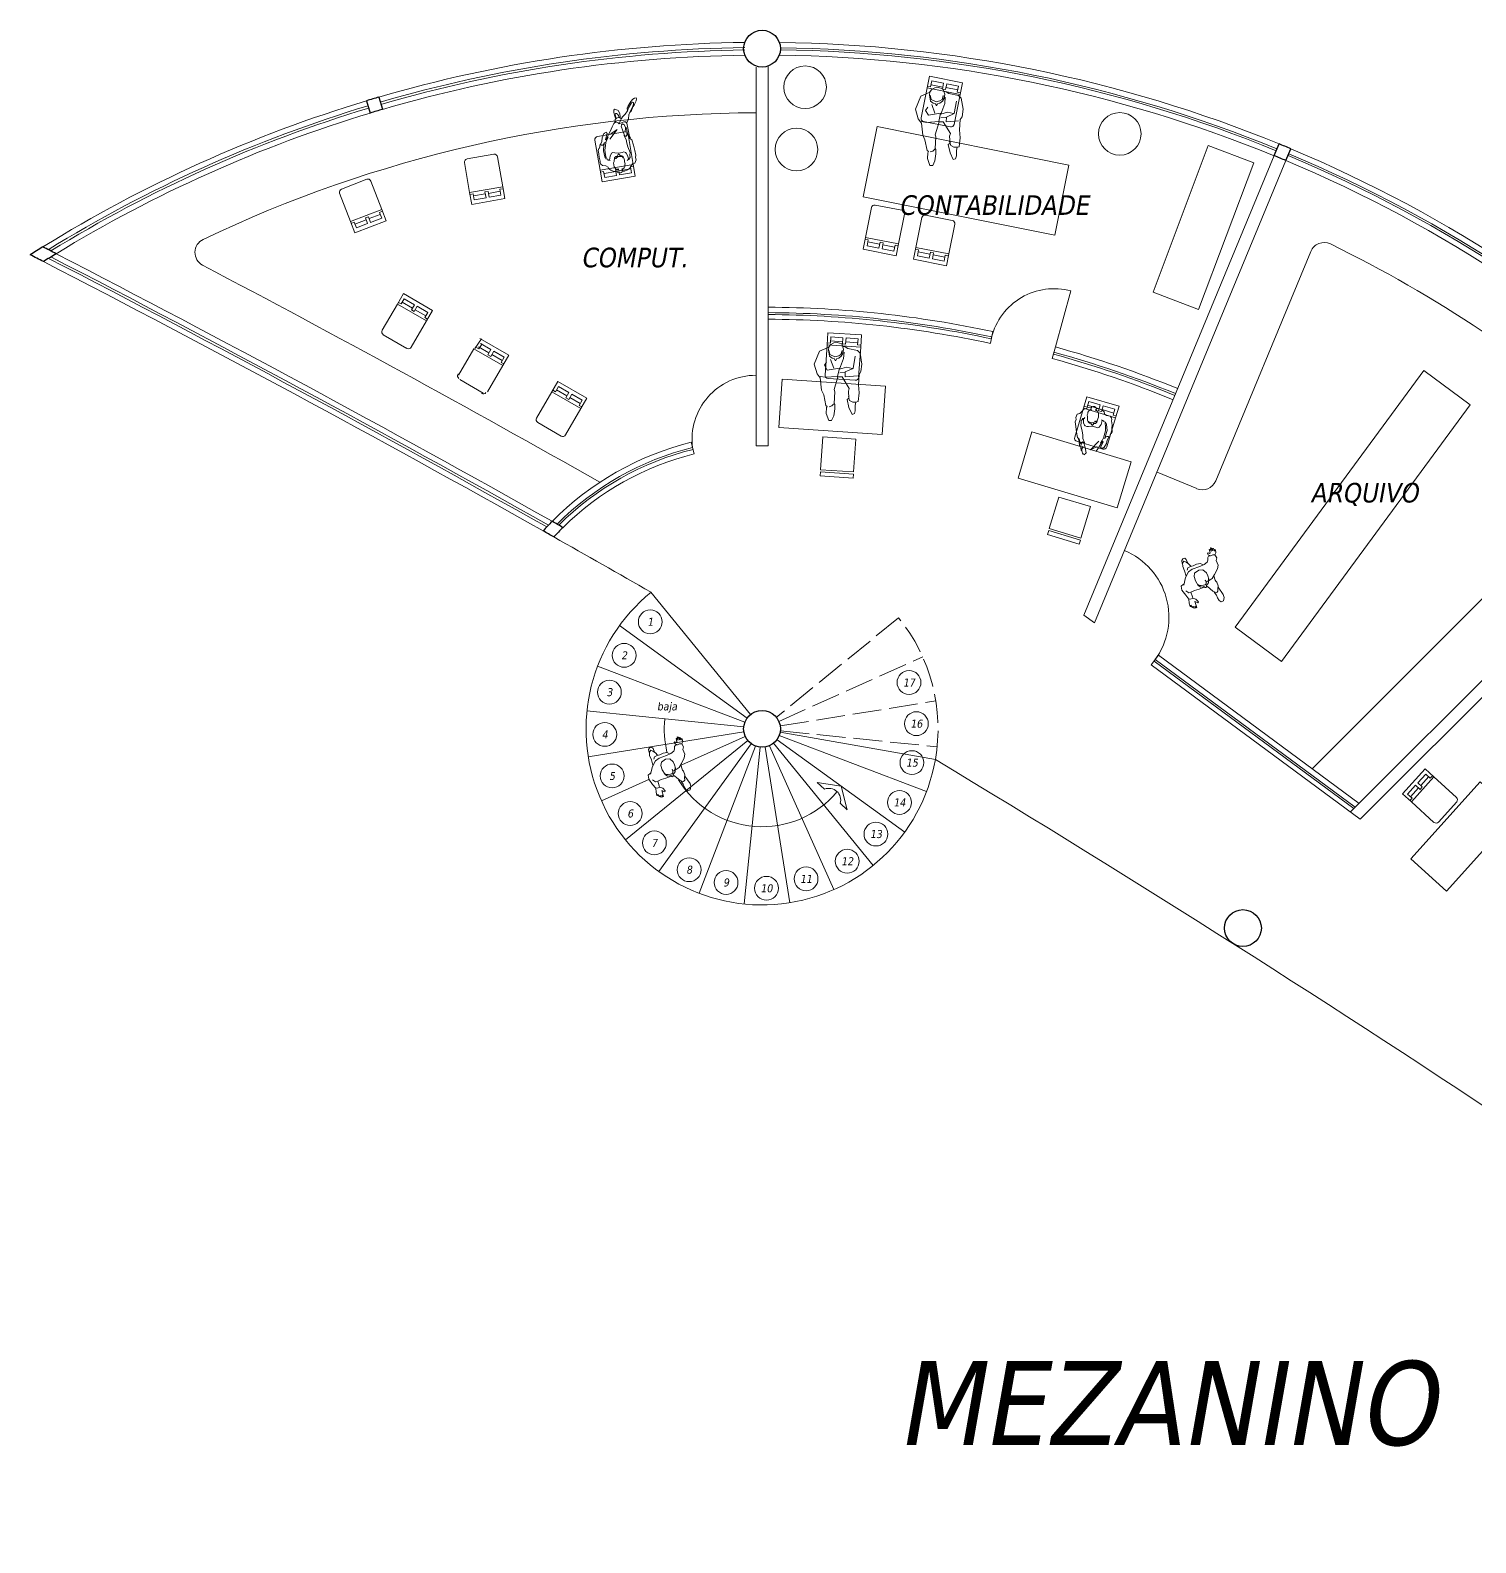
# Model space of a CAD drawing. Header units: millimetres. Extents: x 262 to 370, y -104 to 114.
# Drawn here: x 306.47 to 324.54, y -14.23 to 4.68 of the extents above; entities that cross this region are included whole.
import ezdxf
from ezdxf.enums import TextEntityAlignment as Align

# ---------------------------------------------------------------- set-up
doc = ezdxf.new("R2010")
doc.units = ezdxf.units.MM
doc.header["$LTSCALE"] = 0.1
doc.linetypes.add('ACAD_ISO02W100', pattern=[15, 12, -3])
doc.layers.get('0').update_dxf_attribs({"lineweight": 9})
for name, color, linetype, lineweight in [('detalles', 2, 'Continuous', 9), ('letreros y cotas', 6, 'Continuous', 13), ('mobiliario', 3, 'Continuous', 13), ('muros', 4, 'Continuous', 30), ('PROYECCIONES', 7, 'ACAD_ISO02W100', 5)]:
    doc.layers.add(name, color=color, linetype=linetype, lineweight=lineweight)
doc.styles.get("Standard").update_dxf_attribs({"font": 'tahoma.ttf', "oblique": 10, "height": 0.35})

# ---------------------------------------------------------------- blocks, each defined once
blk = doc.blocks.new('personasp13')
for points in [[(0.082, -0.064), (0.128, -0.056), (0.175, -0.025), (0.238, 0.027), (0.266, 0.061), (0.269, 0.126), (0.29, 0.154), (0.286, 0.197), (0.307, 0.212), (0.319, 0.25), (0.312, 0.257), (0.298, 0.239), (0.302, 0.275), (0.293, 0.282), (0.283, 0.251), (0.281, 0.293), (0.271, 0.298), (0.264, 0.257), (0.26, 0.286), (0.25, 0.286), (0.242, 0.246), (0.23, 0.243), (0.218, 0.257), (0.207, 0.253), (0.211, 0.234), (0.231, 0.21), (0.207, 0.215), (0.19, 0.203), (0.175, 0.176), (0.156, 0.155), (0.111, 0.147), (0.051, 0.147), (-0.048, 0.155), (-0.103, 0.148), (-0.168, 0.097), (-0.23, 0.022), (-0.226, 0.035), (-0.264, 0.023), (-0.278, -0.026), (-0.261, -0.104), (-0.247, -0.164), (-0.264, -0.21), (-0.273, -0.253), (-0.261, -0.263), (-0.255, -0.241), (-0.252, -0.277), (-0.24, -0.28), (-0.238, -0.268), (-0.235, -0.294), (-0.221, -0.297), (-0.216, -0.275), (-0.211, -0.299), (-0.201, -0.299), (-0.192, -0.224), (-0.182, -0.234), (-0.165, -0.255), (-0.153, -0.246), (-0.168, -0.203), (-0.197, -0.174), (-0.195, -0.155), (-0.187, -0.097), (-0.139, -0.097), (-0.079, -0.107), (-0.009, -0.113)], [(-0.05, 0.197), (-0.06, 0.236), (-0.079, 0.267), (-0.099, 0.291), (-0.125, 0.275), (-0.141, 0.238), (-0.144, 0.178), (-0.154, 0.111)], [(-0.065, 0.25), (-0.063, 0.299), (-0.074, 0.32), (-0.098, 0.325), (-0.12, 0.31), (-0.13, 0.274)], [(0.096, 0.15), (0.074, 0.176), (0.027, 0.19), (-0.019, 0.191), (-0.053, 0.197), (-0.091, 0.197), (-0.111, 0.171)], [(0.231, 0.209), (0.259, 0.207), (0.284, 0.197)], [(-0.249, -0.159), (-0.231, -0.172), (-0.202, -0.174)], [(-0.185, -0.097), (-0.214, -0.09), (-0.237, -0.054)], [(0.082, -0.041), (0.067, -0.063), (0.051, -0.064), (0.043, -0.056), (0.041, -0.036), (0.038, -0.064), (0.029, -0.083), (0.014, -0.088), (-0.005, -0.083), (-0.033, -0.075), (-0.057, -0.064), (-0.067, -0.045)], [(0.024, -0.121), (0.031, -0.123), (0.048, -0.16), (0.067, -0.203), (0.087, -0.225), (0.103, -0.239), (0.123, -0.231), (0.135, -0.201), (0.154, -0.169), (0.158, -0.121), (0.152, -0.105), (0.154, -0.09), (0.161, -0.037)], [(0.147, -0.186), (0.166, -0.296), (0.158, -0.335), (0.134, -0.368), (0.103, -0.368), (0.087, -0.339), (0.082, -0.304), (0.084, -0.267), (0.077, -0.222)]]:
    blk.add_lwpolyline(points)
blk.add_lwpolyline([(0.01, -0.127), (0.019, -0.118), (0.024, -0.102), (0.062, -0.086), (0.084, -0.045), (0.092, -0.001), (0.092, 0.04), (0.069, 0.091), (0.019, 0.11), (-0.043, 0.098), (-0.066, 0.065), (-0.074, 0.006), (-0.067, -0.059), (-0.049, -0.092), (-0.02, -0.099), (-0.009, -0.103), (-0.001, -0.12)], close=True)
blk = doc.blocks.new('personasp26')
at = {"color": 0, "linetype": 'ByBlock'}
for p, q in [((0.203, 0.214), (0.195, 0.204)), ((0.195, 0.204), (0.196, 0.186)), ((0.042, 0.028), (0.05, 0.005)), ((0.196, 0.186), (0.205, 0.173)), ((0.053, -0.018), (0.048, -0.041)), ((0.301, -0.092), (0.293, -0.1)), ((0.293, -0.1), (0.293, -0.11)), ((0.293, -0.11), (0.303, -0.119)), ((0.303, -0.119), (0.313, -0.121)), ((0.365, -0.103), (0.344, -0.101)), ((0.378, -0.108), (0.365, -0.103)), ((0.391, -0.106), (0.378, -0.108)), ((0.404, -0.106), (0.391, -0.106))]:
    blk.add_line(p, q, dxfattribs=at)
for points in [[(-0.141, 0.028), (-0.137, 0.072), (-0.124, 0.101), (-0.105, 0.126), (-0.088, 0.131), (-0.082, 0.131), (-0.065, 0.16), (-0.059, 0.204), (-0.041, 0.224), (-0.034, 0.224), (-0.02, 0.231), (-0.005, 0.227), (0.047, 0.24), (0.088, 0.24), (0.131, 0.249), (0.155, 0.24), (0.159, 0.231), (0.205, 0.221), (0.213, 0.209), (0.241, 0.196), (0.285, 0.19), (0.34, 0.165), (0.337, 0.159), (0.347, 0.152), (0.349, 0.144), (0.354, 0.134), (0.347, 0.129), (0.34, 0.129), (0.339, 0.123), (0.265, 0.149), (0.26, 0.144), (0.295, 0.119), (0.286, 0.116), (0.252, 0.136), (0.227, 0.145), (0.221, 0.165), (0.211, 0.173), (0.208, 0.167), (0.149, 0.18), (0.123, 0.183), (0.049, 0.17), (0.033, 0.163), (0.031, 0.152), (0.021, 0.155), (0.015, 0.131), (0.003, 0.134), (0.003, 0.114), (-0.003, 0.103)], [(0.005, 0.111), (0.054, 0.103), (0.088, 0.083), (0.098, 0.067), (0.092, 0.039), (0.087, -0.007), (0.092, -0.051), (0.097, -0.074), (0.09, -0.093), (0.08, -0.101), (0.052, -0.116), (0.025, -0.121), (0.003, -0.124)], [(0.026, -0.062), (0.039, -0.051), (0.043, -0.029), (0.044, -0.002), (0.029, 0.021), (0.015, 0.026), (0.021, 0.028), (0.025, 0.039), (0.015, 0.047)], [(0.033, 0.154), (0.074, 0.16), (0.129, 0.163), (0.188, 0.152), (0.223, 0.149)], [(0.299, 0.123), (0.36, 0.088), (0.416, 0.06), (0.457, 0.036), (0.476, 0.011), (0.466, -0.018), (0.452, -0.029), (0.466, -0.067), (0.475, -0.092), (0.47, -0.111), (0.455, -0.128), (0.414, -0.133), (0.37, -0.139), (0.286, -0.152), (0.265, -0.162)], [(0.265, 0.095), (0.38, -0.002), (0.331, 0.08)], [(0.517, -0.054), (0.529, -0.039), (0.529, -0.025), (0.525, 0), (0.509, 0.018), (0.481, 0.023), (0.471, 0.021)], [(0.532, -0.033), (0.556, -0.028), (0.574, -0.016), (0.581, -0.005), (0.581, 0.008), (0.565, 0.015), (0.537, 0.008), (0.524, 0.003)], [(0.525, 0.01), (0.563, 0.023), (0.601, 0.031), (0.624, 0.029), (0.635, 0.02), (0.633, 0.003), (0.619, -0.025), (0.581, -0.044), (0.532, -0.047)], [(-0.013, -0.108), (-0.003, -0.116), (0, -0.134), (0.011, -0.134), (0.026, -0.149), (0.052, -0.146), (0.088, -0.149), (0.157, -0.124), (0.205, -0.113), (0.25, -0.11), (0.298, -0.085), (0.316, -0.087), (0.36, -0.07), (0.422, -0.052), (0.43, -0.057), (0.439, -0.057), (0.44, -0.065), (0.45, -0.07), (0.439, -0.083), (0.444, -0.09), (0.404, -0.106), (0.401, -0.116), (0.368, -0.124), (0.34, -0.124), (0.326, -0.121), (0.316, -0.126), (0.304, -0.136), (0.26, -0.154), (0.242, -0.177), (0.177, -0.195), (0.108, -0.211), (0.049, -0.222), (0.02, -0.214), (-0.007, -0.221), (-0.049, -0.204), (-0.057, -0.173), (-0.085, -0.15), (-0.111, -0.133), (-0.129, -0.106), (-0.142, -0.069), (-0.142, -0.046)], [(0.455, -0.031), (0.47, -0.038), (0.493, -0.051), (0.516, -0.061), (0.538, -0.075), (0.57, -0.111), (0.607, -0.144), (0.643, -0.157), (0.707, -0.196), (0.714, -0.211), (0.707, -0.221), (0.689, -0.222), (0.653, -0.206), (0.624, -0.188), (0.592, -0.172), (0.556, -0.155), (0.509, -0.15), (0.486, -0.142), (0.458, -0.128)], [(0.614, -0.142), (0.64, -0.141), (0.671, -0.152), (0.702, -0.177), (0.723, -0.19), (0.75, -0.214), (0.764, -0.236), (0.766, -0.257), (0.753, -0.26), (0.728, -0.255), (0.697, -0.24), (0.676, -0.229), (0.653, -0.213), (0.612, -0.191), (0.597, -0.185), (0.591, -0.173)]]:
    blk.add_lwpolyline(points, dxfattribs=at)
blk.add_lwpolyline([(0.072, -0.002), (0.062, 0.005), (0.051, 0.01), (0.046, 0.031), (0.029, 0.046), (-0.015, 0.056), (-0.034, 0.062), (-0.057, 0.059), (-0.085, 0.057), (-0.106, 0.042), (-0.116, 0.028), (-0.118, 0.011), (-0.121, 0.023), (-0.137, 0.026), (-0.151, 0.018), (-0.162, -0.002), (-0.162, -0.02), (-0.157, -0.033), (-0.142, -0.041), (-0.123, -0.043), (-0.115, -0.033), (-0.115, -0.049), (-0.101, -0.065), (-0.083, -0.075), (-0.065, -0.075), (-0.051, -0.08), (-0.025, -0.075), (-0.005, -0.074), (0.021, -0.069), (0.036, -0.061), (0.051, -0.044), (0.054, -0.023), (0.061, -0.019), (0.072, -0.007)], close=True, dxfattribs=at)
blk = doc.blocks.new('personasp34')
at = {"color": 0, "linetype": 'ByBlock'}
for p, q in [((-0.285, 0.094), (-0.259, 0.214)), ((-0.259, 0.214), (-0.224, 0.249)), ((-0.224, 0.249), (-0.087, 0.271)), ((-0.087, 0.271), (0.006, 0.258)), ((0.006, 0.258), (0.041, 0.236)), ((0.041, 0.236), (0.169, 0.227)), ((0.169, 0.227), (0.271, 0.236)), ((0.271, 0.236), (0.381, 0.222)), ((0.381, 0.222), (0.386, 0.196)), ((0.386, 0.196), (0.43, 0.187)), ((-0.36, -0.038), (-0.343, 0.019)), ((-0.303, 0.059), (-0.31, 0.034)), ((-0.303, 0.059), (-0.285, 0.094)), ((-0.258, 0.022), (-0.219, 0.017)), ((-0.209, 0.008), (-0.258, 0.022)), ((-0.157, 0.041), (-0.238, 0.047)), ((-0.219, 0.017), (-0.214, 0.027)), ((-0.192, -0.018), (-0.209, 0.008)), ((0.218, 0.112), (0.072, 0.024)), ((0.072, 0.024), (0.072, -0.029)), ((0.249, 0.103), (0.218, 0.112)), ((0.337, 0.108), (0.249, 0.103)), ((0.355, 0.085), (0.337, 0.108)), ((0.456, 0.108), (0.355, 0.085)), ((0.43, 0.187), (0.496, 0.187)), ((0.54, 0.147), (0.456, 0.108)), ((0.496, 0.187), (0.531, 0.178)), ((0.531, 0.178), (0.54, 0.147)), ((-0.356, -0.082), (-0.36, -0.038)), ((-0.334, -0.118), (-0.356, -0.082)), ((-0.303, -0.144), (-0.334, -0.118)), ((-0.25, -0.259), (-0.297, -0.152)), ((-0.262, -0.142), (-0.209, -0.129)), ((-0.209, -0.129), (-0.178, -0.067)), ((-0.178, -0.067), (-0.192, -0.018)), ((0.072, -0.029), (0.231, -0.078)), ((0.231, -0.078), (0.258, -0.069)), ((0.258, -0.069), (0.403, -0.078)), ((0.43, -0.18), (0.297, -0.206)), ((0.403, -0.078), (0.417, -0.069)), ((0.412, -0.083), (0.435, -0.106)), ((0.417, -0.069), (0.469, -0.069)), ((0.443, -0.162), (0.43, -0.18)), ((0.435, -0.106), (0.445, -0.141)), ((0.456, -0.171), (0.443, -0.162)), ((0.527, -0.175), (0.456, -0.171)), ((0.469, -0.069), (0.558, -0.082)), ((0.615, -0.144), (0.527, -0.175)), ((0.558, -0.082), (0.615, -0.109)), ((0.615, -0.109), (0.615, -0.144)), ((-0.087, -0.325), (-0.25, -0.259)), ((0.032, -0.29), (-0.087, -0.325)), ((0.085, -0.25), (0.032, -0.29)), ((0.236, -0.233), (0.085, -0.25)), ((0.297, -0.206), (0.236, -0.233))]:
    blk.add_line(p, q, dxfattribs=at)
for points in [[(0.059, 0.214), (0.072, 0.059), (0.01, 0.063), (-0.034, 0.161), (-0.188, 0.187)], [(0.386, 0.191), (0.386, 0.156), (0.368, 0.116), (0.315, 0.103)], [(-0.034, 0.152), (-0.051, 0.077), (-0.027, -0.009), (-0.157, 0.041)], [(0.015, 0.055), (0.019, -0.007)], [(-0.147, -0.121), (-0.037, -0.082)], [(-0.113, -0.171), (-0.073, -0.197), (-0.012, -0.162), (-0.037, -0.01), (0.068, -0.034), (0.077, -0.188), (0.068, -0.25)]]:
    blk.add_lwpolyline(points, dxfattribs=at)
at = {"color": 0, "linetype": 'ByBlock', "flags": 128}
blk.add_lwpolyline([(-0.303, -0.144), (-0.263, -0.147), (-0.188, -0.136), (-0.163, -0.103), (-0.153, -0.072), (-0.135, -0.063), (-0.135, -0.057), (-0.154, -0.047), (-0.163, -0.019), (-0.187, 0.013), (-0.221, 0.033), (-0.277, 0.041), (-0.343, 0.019)], dxfattribs=at)

msp = doc.modelspace()

# ---------------------------------------------------------------- linework, layer by layer
at = {"layer": 'detalles', "ltscale": 0.5}
for p, q in [((315.547, -0.516), (315.547, 4.215)), ((315.697, -0.516), (315.697, 4.228)), ((319.646, -2.632), (322.023, 3.108)), ((319.778, -2.73), (322.171, 3.046)), ((322.978, -5.093), (327.427, -0.644)), ((323.1, -5.184), (327.534, -0.75))]:
    msp.add_line(p, q, dxfattribs=at)
at = {"layer": 'detalles'}
for p, q in [((318.508, 0.909), (318.476, 0.763)), ((314.737, -0.473), (314.773, -0.619)), ((314.234, -2.348), (315.477, -3.876)), ((319.646, -2.632), (319.778, -2.73)), ((319.646, -2.632), (319.778, -2.73)), ((313.84, -2.765), (315.436, -3.92)), ((320.576, -3.133), (320.487, -3.254)), ((320.576, -3.133), (323.085, -4.986)), ((315.407, -3.973), (313.567, -3.271)), ((320.487, -3.254), (323.1, -5.184)), ((315.394, -4.031), (313.434, -3.829)), ((315.395, -4.091), (313.45, -4.403)), ((315.412, -4.149), (314.621, -4.503)), ((315.837, -4.137), (317.678, -4.839)), ((317.789, -4.438), (315.849, -4.095)), ((315.444, -4.2), (313.915, -5.443)), ((315.487, -4.241), (314.333, -5.837)), ((315.54, -4.27), (314.838, -6.11)), ((315.599, -4.284), (315.397, -6.243)), ((315.659, -4.282), (315.971, -6.227)), ((315.716, -4.265), (316.521, -6.063)), ((317.01, -5.762), (315.767, -4.233)), ((317.405, -5.344), (315.809, -4.19)), ((314.215, -4.685), (313.614, -4.954))]:
    msp.add_line(p, q, dxfattribs=at)
at = {"layer": 'detalles', "ltscale": 0.3}
msp.add_line((319.249, 0.573), (319.289, 0.718), dxfattribs=at)
at = {"layer": 'detalles'}
for centre, radius, start, end in [((315.622, -12.555), 17.08, 90.7251, 106.2855), ((315.622, -12.555), 16.92, 90.7285, 106.2829), ((315.622, -12.555), 17.08, 106.8222, 121.7583), ((315.622, -12.555), 16.92, 106.8247, 121.4324), ((218.8, -168.708), 191.79, 60.62237, 62.74186), ((218.8, -168.708), 191.95, 60.61045, 62.71318), ((319.269, 0.646), 0.8, 74.5569, 166.2307), ((315.547, -0.436), 0.8, 90, 187.5328), ((315.622, -4.055), 3.689, 103.8783, 135.3326), ((315.622, -4.055), 3.539, 103.8783, 134.6693), ((218.8, -168.708), 191.79, 60.1588, 60.57638), ((319.808, -2.659), 0.9, 323.5428, 67.5), ((315.622, -4.055), 2.2, 129.115, 349.9708), ((218.8, -168.708), 191.79, 53.65649, 58.92698)]:
    msp.add_arc(centre, radius, start, end, dxfattribs=at)
at = {"layer": 'detalles', "ltscale": 0.1}
for radius, start, end in [(16.92, 67.7709, 89.2715), (17.08, 67.7684, 89.2749), (16.92, 45.7285, 67.2291), (17.08, 45.7251, 67.2316), (13.77, 77.9044, 89.6879), (13.62, 77.9044, 89.6845), (13.62, 67.8365, 74.5569), (13.77, 67.8329, 74.5569)]:
    msp.add_arc((315.622, -12.555), radius, start, end, dxfattribs=at)
at = {"layer": 'letreros y cotas'}
for centre in [(314.225, -2.717), (313.899, -3.136), (317.459, -3.476), (313.714, -3.596), (317.551, -3.99), (313.656, -4.124), (317.496, -4.477), (313.748, -4.643), (317.34, -4.974), (313.974, -5.112), (317.046, -5.369), (314.276, -5.48), (314.711, -5.815), (316.687, -5.709), (315.172, -5.974), (316.172, -5.929), (315.678, -6.047)]:
    msp.add_circle(centre, 0.149, dxfattribs=at)
at = {"layer": 'mobiliario'}
for p, q in [((317.685, 3.954), (317.715, 4.101)), ((317.729, 3.97), (317.69, 3.978)), ((317.715, 4.101), (318.127, 4.019)), ((317.729, 3.97), (317.744, 4.044)), ((317.734, 3.995), (317.882, 3.966)), ((317.744, 4.044), (317.891, 4.015)), ((317.877, 3.941), (317.891, 4.015)), ((317.916, 3.933), (317.931, 4.007)), ((317.931, 4.007), (318.078, 3.978)), ((318.063, 3.903), (318.078, 3.978)), ((318.097, 3.872), (318.127, 4.019)), ((317.685, 3.954), (317.611, 3.581)), ((318.097, 3.872), (317.685, 3.954)), ((317.877, 3.941), (317.916, 3.933)), ((317.916, 3.933), (317.877, 3.941)), ((317.921, 3.958), (318.068, 3.929)), ((318.023, 3.499), (318.097, 3.872)), ((318.063, 3.903), (318.102, 3.895)), ((313.901, 3.406), (313.566, 3.348)), ((317.642, 3.534), (317.976, 3.468)), ((313.534, 3.302), (313.599, 2.927)), ((314.012, 2.999), (313.947, 3.373)), ((312.27, 3.126), (311.935, 3.068)), ((312.381, 2.719), (312.316, 3.093)), ((311.902, 3.021), (311.967, 2.647)), ((313.599, 2.927), (314.012, 2.999)), ((313.599, 2.927), (313.624, 2.779)), ((313.642, 2.91), (313.603, 2.903)), ((314.038, 2.851), (313.624, 2.779)), ((313.642, 2.91), (313.655, 2.836)), ((313.794, 2.91), (313.647, 2.885)), ((313.803, 2.861), (313.655, 2.836)), ((313.829, 2.943), (313.79, 2.936)), ((313.79, 2.936), (313.829, 2.943)), ((313.79, 2.936), (313.803, 2.861)), ((313.829, 2.943), (313.842, 2.868)), ((313.982, 2.943), (313.834, 2.917)), ((313.99, 2.894), (313.842, 2.868)), ((313.977, 2.968), (314.017, 2.975)), ((313.977, 2.968), (313.99, 2.894)), ((314.012, 2.999), (314.038, 2.851)), ((310.682, 2.813), (310.364, 2.691)), ((310.87, 2.435), (310.734, 2.79)), ((311.967, 2.647), (312.381, 2.719)), ((311.967, 2.647), (311.993, 2.499)), ((312.159, 2.656), (312.198, 2.662)), ((312.198, 2.662), (312.159, 2.656)), ((312.159, 2.656), (312.172, 2.581)), ((312.198, 2.662), (312.211, 2.588)), ((312.35, 2.663), (312.203, 2.637)), ((312.346, 2.688), (312.385, 2.695)), ((312.346, 2.688), (312.359, 2.613)), ((312.381, 2.719), (312.407, 2.571)), ((310.341, 2.64), (310.477, 2.285)), ((312.011, 2.63), (311.972, 2.623)), ((312.407, 2.571), (311.993, 2.499)), ((312.011, 2.63), (312.024, 2.555)), ((312.163, 2.63), (312.015, 2.605)), ((312.172, 2.581), (312.024, 2.555)), ((312.359, 2.613), (312.211, 2.588)), ((316.99, 2.46), (316.916, 2.087)), ((317.371, 2.425), (317.037, 2.491)), ((310.477, 2.285), (310.87, 2.435)), ((310.477, 2.285), (310.531, 2.145)), ((310.524, 2.277), (310.486, 2.262)), ((310.524, 2.277), (310.551, 2.206)), ((310.923, 2.295), (310.531, 2.145)), ((310.673, 2.306), (310.533, 2.253)), ((310.664, 2.33), (310.701, 2.345)), ((310.701, 2.345), (310.664, 2.33)), ((310.664, 2.33), (310.691, 2.26)), ((310.701, 2.345), (310.728, 2.274)), ((310.85, 2.374), (310.71, 2.321)), ((310.868, 2.328), (310.728, 2.274)), ((310.841, 2.398), (310.878, 2.413)), ((310.841, 2.398), (310.868, 2.328)), ((310.87, 2.435), (310.923, 2.295)), ((317.328, 2.005), (317.402, 2.378)), ((317.619, 2.334), (317.545, 1.962)), ((318, 2.299), (317.666, 2.366)), ((310.691, 2.26), (310.551, 2.206)), ((316.916, 2.087), (316.886, 1.94)), ((316.916, 2.087), (317.328, 2.005)), ((317.957, 1.88), (318.031, 2.252)), ((317.298, 1.858), (316.886, 1.94)), ((316.95, 2.056), (316.911, 2.064)), ((316.95, 2.056), (316.935, 1.981)), ((317.083, 1.952), (316.935, 1.981)), ((317.092, 2.001), (316.945, 2.03)), ((317.097, 2.026), (317.083, 1.952)), ((317.137, 2.019), (317.097, 2.026)), ((317.097, 2.026), (317.137, 2.019)), ((317.137, 2.019), (317.122, 1.944)), ((317.269, 1.915), (317.122, 1.944)), ((317.279, 1.964), (317.132, 1.993)), ((317.284, 1.989), (317.269, 1.915)), ((317.284, 1.989), (317.323, 1.981)), ((317.328, 2.005), (317.298, 1.858)), ((317.545, 1.962), (317.516, 1.815)), ((317.579, 1.93), (317.54, 1.938)), ((317.545, 1.962), (317.957, 1.88)), ((317.579, 1.93), (317.565, 1.856)), ((317.721, 1.876), (317.574, 1.905)), ((317.726, 1.901), (317.712, 1.827)), ((317.766, 1.893), (317.726, 1.901)), ((317.726, 1.901), (317.766, 1.893)), ((317.766, 1.893), (317.751, 1.819)), ((321.293, -0.956), (322.48, 1.912)), ((317.927, 1.732), (317.516, 1.815)), ((317.712, 1.827), (317.565, 1.856)), ((317.898, 1.789), (317.751, 1.819)), ((317.908, 1.838), (317.761, 1.868)), ((317.913, 1.864), (317.898, 1.789)), ((317.913, 1.864), (317.952, 1.856)), ((317.957, 1.88), (317.927, 1.732)), ((311.064, 1.254), (311.14, 1.384)), ((311.14, 1.384), (311.503, 1.174)), ((319.289, 0.718), (319.482, 1.417)), ((311.064, 1.254), (310.874, 0.926)), ((311.428, 1.044), (311.064, 1.254)), ((311.111, 1.255), (311.076, 1.275)), ((311.111, 1.255), (311.149, 1.321)), ((311.124, 1.278), (311.254, 1.202)), ((311.149, 1.321), (311.279, 1.246)), ((311.241, 1.18), (311.279, 1.246)), ((311.275, 1.16), (311.241, 1.18)), ((311.241, 1.18), (311.275, 1.16)), ((311.275, 1.16), (311.313, 1.226)), ((311.288, 1.182), (311.418, 1.107)), ((311.313, 1.226), (311.443, 1.15)), ((311.405, 1.085), (311.443, 1.15)), ((311.428, 1.044), (311.503, 1.174)), ((311.237, 0.715), (311.428, 1.044)), ((311.405, 1.085), (311.44, 1.065)), ((310.888, 0.871), (311.183, 0.7)), ((312.033, 0.697), (312.116, 0.821)), ((312.08, 0.695), (312.122, 0.758)), ((312.094, 0.824), (312.458, 0.614)), ((312.104, 0.761), (312.234, 0.686)), ((316.436, 0.746), (316.446, 0.895)), ((316.478, 0.767), (316.438, 0.77)), ((316.446, 0.895), (316.865, 0.867)), ((316.478, 0.767), (316.483, 0.843)), ((316.479, 0.793), (316.629, 0.783)), ((316.483, 0.843), (316.632, 0.833)), ((316.627, 0.757), (316.632, 0.833)), ((316.667, 0.754), (316.627, 0.757)), ((316.627, 0.757), (316.667, 0.754)), ((316.667, 0.754), (316.672, 0.83)), ((316.669, 0.78), (316.819, 0.77)), ((316.672, 0.83), (316.822, 0.82)), ((316.817, 0.744), (316.822, 0.82)), ((316.855, 0.717), (316.865, 0.867)), ((312.019, 0.695), (311.829, 0.366)), ((312.383, 0.484), (312.019, 0.695)), ((312.08, 0.695), (312.046, 0.717)), ((312.079, 0.718), (312.209, 0.643)), ((312.196, 0.62), (312.234, 0.686)), ((312.23, 0.6), (312.196, 0.62)), ((312.196, 0.62), (312.23, 0.6)), ((312.23, 0.6), (312.268, 0.666)), ((312.243, 0.623), (312.373, 0.547)), ((312.268, 0.666), (312.398, 0.591)), ((312.36, 0.525), (312.398, 0.591)), ((312.383, 0.484), (312.458, 0.614)), ((316.436, 0.746), (316.41, 0.367)), ((316.855, 0.717), (316.436, 0.746)), ((316.817, 0.744), (316.857, 0.742)), ((316.829, 0.338), (316.855, 0.717)), ((312.192, 0.155), (312.383, 0.484)), ((312.36, 0.525), (312.395, 0.505)), ((311.843, 0.311), (312.137, 0.141)), ((312.994, 0.157), (313.069, 0.287)), ((313.041, 0.158), (313.079, 0.224)), ((313.069, 0.287), (313.433, 0.077)), ((313.079, 0.224), (313.209, 0.149)), ((316.448, 0.324), (316.787, 0.301)), ((312.994, 0.157), (312.804, -0.171)), ((313.358, -0.053), (312.994, 0.157)), ((313.041, 0.158), (313.006, 0.178)), ((313.054, 0.181), (313.184, 0.105)), ((313.171, 0.083), (313.209, 0.149)), ((313.205, 0.063), (313.171, 0.083)), ((313.171, 0.083), (313.205, 0.063)), ((313.205, 0.063), (313.243, 0.129)), ((313.218, 0.085), (313.348, 0.01)), ((313.243, 0.129), (313.373, 0.053)), ((313.335, -0.012), (313.373, 0.053)), ((313.358, -0.053), (313.433, 0.077)), ((319.639, -0.047), (319.682, 0.096)), ((319.682, 0.096), (320.085, -0.024)), ((319.685, -0.036), (319.706, 0.037)), ((319.706, 0.037), (319.85, -0.006)), ((313.167, -0.382), (313.358, -0.053)), ((313.335, -0.012), (313.37, -0.032)), ((319.639, -0.047), (319.53, -0.411)), ((320.042, -0.168), (319.639, -0.047)), ((319.685, -0.036), (319.646, -0.024)), ((319.692, -0.011), (319.836, -0.054)), ((319.828, -0.079), (319.85, -0.006)), ((319.867, -0.09), (319.828, -0.079)), ((319.828, -0.079), (319.867, -0.09)), ((319.867, -0.09), (319.888, -0.018)), ((319.874, -0.065), (320.018, -0.109)), ((319.888, -0.018), (320.032, -0.061)), ((319.933, -0.532), (320.042, -0.168)), ((320.01, -0.133), (320.032, -0.061)), ((320.01, -0.133), (320.049, -0.145)), ((320.042, -0.168), (320.085, -0.024)), ((312.818, -0.226), (313.112, -0.396)), ((319.557, -0.461), (319.883, -0.559)), ((322.499, -4.554), (326.367, -0.686)), ((320.559, -0.846), (321.058, -1.053)), ((320.522, -3.207), (323.019, -5.052)), ((320.536, -3.188), (323.036, -5.035)), ((323.627, -4.867), (323.909, -4.556)), ((324.02, -4.656), (323.739, -4.968)), ((323.819, -4.73), (323.919, -4.619)), ((323.856, -4.764), (323.956, -4.652)), ((324.02, -4.656), (323.909, -4.556)), ((323.975, -4.67), (323.919, -4.619)), ((323.975, -4.67), (324.002, -4.64)), ((324.302, -4.911), (324.02, -4.656)), ((323.739, -4.968), (323.627, -4.867)), ((323.691, -4.871), (323.792, -4.76)), ((323.748, -4.922), (323.691, -4.871)), ((323.728, -4.905), (323.829, -4.793)), ((323.848, -4.811), (323.792, -4.76)), ((323.875, -4.781), (323.819, -4.73)), ((323.875, -4.781), (323.848, -4.811)), ((323.848, -4.811), (323.875, -4.781)), ((323.748, -4.922), (323.721, -4.952)), ((323.739, -4.968), (324.021, -5.223)), ((324.077, -5.22), (324.305, -4.967))]:
    msp.add_line(p, q, dxfattribs=at)
at = {"layer": 'mobiliario', "linetype": 'ByBlock'}
for p, q in [((319.74, -0.24), (319.717, -0.232)), ((319.787, -0.233), (319.763, -0.239)), ((319.616, -0.479), (319.614, -0.489)), ((319.627, -0.47), (319.616, -0.479)), ((319.621, -0.555), (319.627, -0.543)), ((319.621, -0.568), (319.621, -0.555)), ((319.637, -0.471), (319.627, -0.47)), ((319.627, -0.543), (319.63, -0.521)), ((319.644, -0.48), (319.637, -0.471)), ((319.93, -0.401), (319.917, -0.408)), ((319.949, -0.401), (319.93, -0.401)), ((319.958, -0.41), (319.949, -0.401)), ((319.62, -0.581), (319.621, -0.568))]:
    msp.add_line(p, q, dxfattribs=at)
at = {"layer": 'mobiliario', "ltscale": 0.3}
for p, q in [((316.313, -4.727), (316.402, -4.808)), ((316.613, -4.772), (316.313, -4.727)), ((316.613, -4.772), (316.686, -5.065)), ((316.601, -4.988), (316.686, -5.065))]:
    msp.add_line(p, q, dxfattribs=at)
at = {"layer": 'mobiliario'}
for points in [[(317.062, 3.471), (319.458, 2.991), (319.282, 2.115), (316.886, 2.595)], [(321.199, 3.234), (321.769, 3.02), (321.079, 1.187), (320.51, 1.401)], [(323.895, 0.422), (324.475, -0.005), (322.114, -3.213), (321.534, -2.786)], [(317.166, 0.226), (317.125, -0.376), (315.833, -0.288), (315.874, 0.314)], [(320.236, -0.716), (320.062, -1.294), (318.822, -0.922), (318.996, -0.344)], [(316.794, -0.435), (316.766, -0.844), (316.354, -0.816), (316.382, -0.407)], [(316.764, -0.87), (316.761, -0.922), (316.349, -0.894), (316.352, -0.842)], [(319.726, -1.278), (319.608, -1.671), (319.213, -1.552), (319.331, -1.159)], [(319.601, -1.696), (319.586, -1.745), (319.191, -1.627), (319.205, -1.577)], [(324.599, -4.716), (325.046, -5.121), (324.178, -6.081), (323.73, -5.677)]]:
    msp.add_lwpolyline(points, close=True, dxfattribs=at)
at = {"layer": 'mobiliario', "linetype": 'ByBlock'}
for points in [[(319.656, -0.166), (319.647, -0.175), (319.629, -0.176), (319.628, -0.188), (319.612, -0.201), (319.613, -0.227), (319.606, -0.263), (319.625, -0.334), (319.632, -0.382), (319.631, -0.428), (319.651, -0.477), (319.648, -0.495), (319.66, -0.541), (319.672, -0.604), (319.667, -0.612), (319.666, -0.62), (319.658, -0.621), (319.652, -0.63), (319.64, -0.618), (319.633, -0.622), (319.62, -0.581), (319.611, -0.577), (319.605, -0.544), (319.608, -0.516), (319.613, -0.502), (319.609, -0.492), (319.6, -0.479), (319.586, -0.434), (319.565, -0.414), (319.553, -0.347), (319.543, -0.277), (319.537, -0.217), (319.547, -0.189), (319.543, -0.162), (319.563, -0.121), (319.595, -0.116), (319.62, -0.09), (319.641, -0.066), (319.668, -0.05), (319.707, -0.04), (319.73, -0.042)], [(319.873, -0.203), (319.86, -0.252), (319.838, -0.284), (319.82, -0.292), (319.793, -0.283), (319.748, -0.274), (319.704, -0.275), (319.681, -0.278), (319.662, -0.27), (319.654, -0.259), (319.642, -0.23), (319.64, -0.202), (319.639, -0.18)], [(319.803, -0.051), (319.847, -0.058), (319.875, -0.074), (319.897, -0.095), (319.901, -0.112), (319.9, -0.119), (319.928, -0.138), (319.972, -0.148), (319.989, -0.168), (319.989, -0.174), (319.994, -0.19), (319.989, -0.204), (319.998, -0.257), (319.994, -0.298), (319.998, -0.341), (319.988, -0.365), (319.978, -0.367), (319.964, -0.412), (319.952, -0.419), (319.936, -0.446), (319.926, -0.489), (319.896, -0.542), (319.89, -0.539), (319.883, -0.548), (319.874, -0.549), (319.864, -0.553), (319.86, -0.546), (319.86, -0.539), (319.854, -0.537), (319.887, -0.466), (319.882, -0.461), (319.855, -0.493), (319.852, -0.484), (319.875, -0.452), (319.887, -0.428), (319.907, -0.423), (319.916, -0.414), (319.91, -0.411), (319.928, -0.353), (319.934, -0.327), (319.928, -0.253), (319.922, -0.236), (319.911, -0.233), (319.915, -0.224), (319.892, -0.215), (319.896, -0.204), (319.876, -0.202), (319.865, -0.194)], [(319.698, -0.209), (319.709, -0.223), (319.729, -0.228), (319.757, -0.232), (319.781, -0.22), (319.787, -0.205), (319.788, -0.212), (319.799, -0.216), (319.808, -0.207)], [(319.913, -0.235), (319.916, -0.276), (319.914, -0.332), (319.897, -0.39), (319.891, -0.424)], [(319.589, -0.522), (319.585, -0.46), (319.577, -0.438)], [(319.833, -0.461), (319.727, -0.566), (319.812, -0.525)], [(319.858, -0.498), (319.818, -0.555), (319.799, -0.585)]]:
    msp.add_lwpolyline(points, dxfattribs=at)
msp.add_lwpolyline([(319.754, -0.26), (319.762, -0.25), (319.768, -0.24), (319.789, -0.237), (319.806, -0.222), (319.819, -0.179), (319.828, -0.16), (319.826, -0.137), (319.827, -0.109), (319.815, -0.086), (319.801, -0.075), (319.785, -0.072), (319.796, -0.07), (319.801, -0.054), (319.794, -0.04), (319.776, -0.027), (319.758, -0.025), (319.744, -0.029), (319.735, -0.043), (319.731, -0.062), (319.74, -0.071), (319.724, -0.07), (319.707, -0.081), (319.695, -0.098), (319.694, -0.116), (319.687, -0.131), (319.69, -0.157), (319.69, -0.177), (319.692, -0.203), (319.699, -0.219), (319.714, -0.235), (319.735, -0.24), (319.738, -0.248), (319.749, -0.26)], close=True, dxfattribs=at)
at = {"layer": 'mobiliario'}
for centre in [(316.16, 3.963), (320.093, 3.38), (316.052, 3.185)]:
    msp.add_circle(centre, 0.266, dxfattribs=at)
for centre, radius, start, end in [((315.622, -12.555), 17.015, 90.7251, 106.2855), ((315.622, -12.555), 16.985, 90.7251, 106.2855), ((315.622, -12.555), 17.012, 67.7684, 89.2261), ((315.622, -12.555), 16.988, 67.7684, 89.2256), ((315.622, -12.555), 17.015, 106.8222, 121.6267), ((315.622, -12.555), 16.985, 106.8222, 121.5656), ((315.622, -12.555), 16.2, 90.2653, 115.5478), ((313.908, 3.367), 0.04, 9.8453, 99.8453), ((317.65, 3.573), 0.04, 168.7119, 258.7119), ((317.984, 3.507), 0.04, 258.7119, 348.7119), ((313.573, 3.308), 0.04, 99.8453, 189.8453), ((311.942, 3.028), 0.04, 99.8453, 189.8453), ((312.277, 3.086), 0.04, 9.8453, 99.8453), ((315.622, -12.555), 16.988, 45.7744, 67.2316), ((315.622, -12.555), 17.012, 45.7739, 67.2316), ((310.379, 2.654), 0.04, 110.981, 200.981), ((310.696, 2.776), 0.04, 20.981, 110.981), ((317.029, 2.452), 0.04, 78.7119, 168.7119), ((317.363, 2.386), 0.04, 348.7119, 78.7119), ((317.659, 2.327), 0.04, 78.7119, 168.7119), ((317.992, 2.26), 0.04, 348.7119, 78.7119), ((308.713, 1.899), 0.18, 115.5478, 242.2098), ((322.647, 1.843), 0.18, 63.9928, 157.5), ((315.622, -12.555), 16.2, 48.4893, 63.9928), ((218.8, -168.708), 191.855, 60.6178, 62.73029), ((218.8, -168.708), 191.885, 60.61557, 62.72491), ((218.8, -168.708), 192.67, 60.52705, 62.20984), ((315.622, -12.555), 13.702, 77.9044, 89.6879), ((315.622, -12.555), 13.678, 77.9044, 89.6879), ((310.908, 0.906), 0.04, 149.9105, 239.9105), ((311.203, 0.735), 0.04, 239.9105, 329.9105), ((315.622, -12.555), 13.678, 67.8329, 74.5569), ((315.622, -12.555), 13.702, 67.8329, 74.5569), ((311.855, 0.358), 0.04, 146.3101, 236.3101), ((316.45, 0.364), 0.04, 176.1357, 266.1357), ((316.79, 0.341), 0.04, 266.1357, 356.1357), ((312.138, 0.17), 0.04, 236.3101, 326.3101), ((312.838, -0.191), 0.04, 149.9105, 239.9105), ((315.622, -4.055), 3.621, 103.8783, 135.0387), ((315.622, -4.055), 3.597, 103.8783, 134.9324), ((313.132, -0.362), 0.04, 239.9105, 329.9105), ((315.622, -4.055), 3.539, 88.7857, 91.2143), ((319.569, -0.423), 0.04, 163.3098, 253.3098), ((319.894, -0.52), 0.04, 253.3098, 343.3098), ((321.126, -0.887), 0.18, 247.5, 337.5), ((324.275, -4.941), 0.04, 317.9005, 47.9005), ((324.048, -5.193), 0.04, 227.9005, 317.9005)]:
    msp.add_arc(centre, radius, start, end, dxfattribs=at)
at = {"layer": 'mobiliario', "ltscale": 0.3}
for centre, radius, start, end in [((315.622, -4.055), 1.223, 174.115, 193.6849), ((315.622, -4.055), 1.223, 211.3693, 320.1118), ((316.457, -4.947), 0.149, 344.0409, 111.5801)]:
    msp.add_arc(centre, radius, start, end, dxfattribs=at)
at = {"layer": 'muros', "ltscale": 0.3}
for p, q in [((310.679, 3.794), (310.725, 3.641)), ((310.833, 3.84), (310.878, 3.687))]:
    msp.add_line(p, q, dxfattribs=at)
at = {"layer": 'muros', "ltscale": 0.5}
for p, q in [((322.023, 3.108), (322.085, 3.255)), ((322.171, 3.046), (322.232, 3.194))]:
    msp.add_line(p, q, dxfattribs=at)
at = {"layer": 'muros'}
for centre in [(315.622, 4.445), (315.622, -4.055), (321.633, -6.544)]:
    msp.add_circle(centre, 0.23, dxfattribs=at)
for centre, radius, start, end in [((315.622, -12.555), 17.08, 106.2855, 106.8222), ((315.622, -12.555), 16.92, 106.2829, 106.8247), ((315.622, -12.555), 17.08, 121.7583, 122.3826), ((218.8, -168.708), 191.95, 62.71318, 62.76898), ((218.8, -168.708), 191.79, 62.74186, 62.79736), ((315.622, -12.555), 16.92, 121.4324, 122.0644), ((315.622, -4.055), 3.689, 135.3326, 137.8939), ((218.8, -168.708), 191.95, 60.56397, 60.61045), ((218.8, -168.708), 191.79, 60.57638, 60.62237), ((315.622, -4.055), 3.539, 134.6693, 137.3458)]:
    msp.add_arc(centre, radius, start, end, dxfattribs=at)
at = {"layer": 'muros', "ltscale": 0.1}
for radius, start, end in [(17.08, 67.2316, 67.7684), (16.92, 67.2291, 67.7709)]:
    msp.add_arc((315.622, -12.555), radius, start, end, dxfattribs=at)
at = {"layer": 'PROYECCIONES', "linetype": 'ACAD_ISO02W100', "ltscale": 0.3}
msp.add_line((317.329, -2.667), (315.801, -3.91), dxfattribs=at)
at = {"layer": 'PROYECCIONES', "ltscale": 0.3}
for p, q in [((315.832, -3.961), (317.63, -3.156)), ((315.849, -4.018), (317.795, -3.706)), ((315.851, -4.078), (317.811, -4.28))]:
    msp.add_line(p, q, dxfattribs=at)
msp.add_arc((315.622, -4.055), 2.2, 349.9708, 39.115, dxfattribs=at)

# ---------------------------------------------------------------- block references
at = {"layer": 'mobiliario', "ltscale": 0.3}
for name, p, rotation in [('personasp26', (313.827, 3.054), 92.70285328761146), ('personasp34', (317.864, 3.601), 270), ('personasp34', (316.6, 0.415), 270), ('personasp13', (321.11, -2.18), 25.44640891589144), ('personasp13', (314.445, -4.542), 25.44640891589144)]:
    msp.add_blockref(name, p, dxfattribs=dict(at, rotation=rotation))

# ---------------------------------------------------------------- texts
at = {"layer": 'detalles', "oblique": 10}
for s, height, p in [('CONTABILIDADE', 0.245, (317.332, 2.368)), ('COMPUT.', 0.245, (313.359, 1.713)), ('ARQUIVO', 0.245, (322.477, -1.226)), ('MEZANINO', 1.05, (317.309, -13.004))]:
    msp.add_text(s, height=height, dxfattribs=at).set_placement(p)
at = {"layer": 'letreros y cotas', "oblique": 10}
for s, p in [('1', (314.225, -2.717)), ('2', (313.899, -3.136)), ('3', (313.714, -3.596)), ('17', (317.459, -3.476)), ('baja', (314.435, -3.774)), ('16', (317.551, -3.99)), ('4', (313.656, -4.124)), ('15', (317.496, -4.477)), ('5', (313.748, -4.643)), ('6', (313.974, -5.112)), ('14', (317.34, -4.974)), ('7', (314.276, -5.48)), ('13', (317.046, -5.369)), ('12', (316.687, -5.709)), ('8', (314.711, -5.815)), ('9', (315.172, -5.974)), ('10', (315.678, -6.047)), ('11', (316.172, -5.929))]:
    msp.add_text(s, height=0.1, dxfattribs=at).set_placement(p, align=Align.MIDDLE_CENTER)

doc.saveas('drawing.dxf')
